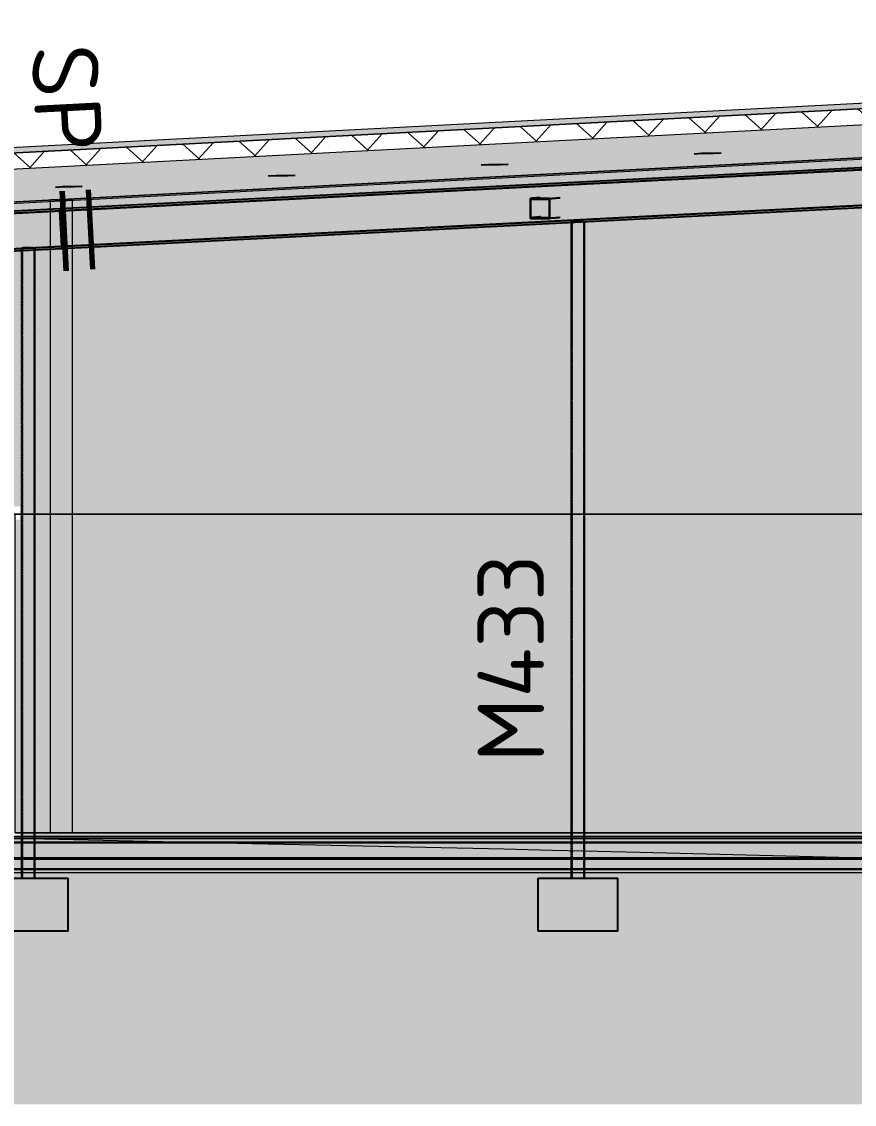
# Model space of a CAD drawing. Header units: millimetres. Extents: x 632 to 645312, y -3890 to 22200.
# Drawn here: x 515248 to 521520, y 3197 to 11349 of the extents above; entities that cross this region are included whole.
import ezdxf

# ---------------------------------------------------------------- set-up
doc = ezdxf.new("R2010")
doc.units = ezdxf.units.MM
for name, pattern in [('Dash', [7, 5, -2]), ('Hidden Double', [7, 5, -2]), ('Hidden Half', [3, 2, -1])]:
    doc.linetypes.add(name, pattern=pattern)
for name, color, linetype, lineweight in [('A-200-M_WALL_EXT', 113, 'Continuous', 13), ('A-214-M_CURT_WALL', 52, 'Continuous', 13), ('A-230-H-FLOOR', 190, 'Continuous', 13), ('A-230-M_FLOOR', 192, 'Continuous', 13), ('A-230-MH_FLOOR', 190, 'Hidden Double', 13), ('A-270-M_ROOF', 132, 'Continuous', 13), ('A-350-H_CEILING', 13, 'Continuous', 13), ('A-350-M_CEILING', 13, 'Continuous', 13), ('C-920-M_TOPO', 7, 'Continuous', 13), ('S-160-M_FOUND', 171, 'Continuous', 13), ('S-280-A_COLUMN', 171, 'Continuous', 18), ('S-280-M_COLUMN', 52, 'Continuous', 13), ('S-280-M_STRUCT_FRAME', 12, 'Continuous', 13), ('S-280-MH_COLUMN', 52, 'Hidden Half', 13), ('Z-000-T_TEXT', 131, 'Continuous', 25), ('Z-230-A_LEVEL', 51, 'Continuous', 13)]:
    doc.layers.add(name, color=color, linetype=linetype, lineweight=lineweight)
doc.styles.add('ISOCPEUR_2', font='isocpeur.ttf', dxfattribs={"height": 500})

# ---------------------------------------------------------------- blocks, each defined once
blk = doc.blocks.new('Rectangular Mullion - 50x100mm-1425435-S6_501-SECTION B3')
at = {"layer": 'A-214-M_CURT_WALL', "lineweight": 5, "transparency": 33554432}
blk.add_hatch(color=27, dxfattribs=at).paths.add_polyline_path([(4422092.6, 5240), (4422092.6, 7640), (4422079.5, 7640), (4422079.5, 7600), (4422042.6, 7600), (4422042.6, 5240)])
at = {"layer": 'A-214-M_CURT_WALL', "color": 53, "lineweight": 5}
for p, q in [((4422092.6, 7640), (4422042.6, 7640)), ((4422042.6, 7640), (4422042.6, 7640)), ((4422042.6, 7640), (4422092.6, 7640)), ((4422042.6, 5240), (4422042.6, 7640)), ((4422042.6, 5240), (4422042.6, 7640)), ((4422092.6, 7640), (4422092.6, 7640)), ((4422092.6, 7640), (4422092.6, 5240)), ((4422092.6, 5240), (4422092.6, 7640)), ((4422092.6, 5240), (4422042.6, 5240)), ((4422042.6, 5240), (4422042.6, 5240)), ((4422042.6, 5240), (4422092.6, 5240)), ((4422092.6, 5240), (4422092.6, 5240))]:
    blk.add_line(p, q, dxfattribs=at)
blk = doc.blocks.new('Area 51 Ceiling - External FC - Area 51 Ceiling - External FC-2924300-S6_501-SECTION B3')
at = {"layer": 'A-350-H_CEILING', "lineweight": 5}
h = blk.add_hatch(dxfattribs=at)
h.set_pattern_fill('FP_39', color=53, style=0, pattern_type=2)
h.set_pattern_definition([(0, (4419721.13, 0), (812.8, 203.2), [67.056, -542.544, 67.056, -542.544, -3251.2]), (0, (4419721.13, 0), (812.8, 203.2), [-1219.2, 67.056, -1152.144, 67.056, -542.544, -1422.4]), (0, (4419721.13, 0), (812.8, 203.2), [-3048, 67.056, -339.344, 67.056, -948.944]), (120, (4420025.93, 101.6), (-582.3764, 602.3054), [67.056, -542.544, 67.056, -3793.744]), (120, (4420025.93, 101.6), (-582.3764, 602.3054), [-676.656, -542.544, 67.056, -1152.144, -2032]), (120, (4420025.93, 101.6), (-582.3764, 602.3054), [-2438.4, 67.056, -542.544, 67.056, -1355.344]), (120, (4420025.93, 101.6), (-582.3764, 602.3054), [-3115.056, -339.344, 67.056, -948.944]), (240, (4420127.53, 508), (-230.4236, -805.5054), [67.056, -542.544, 67.056, -3793.744]), (240, (4420127.53, 508), (-230.4236, -805.5054), [-676.656, -542.544, 67.056, -1152.144, -2032]), (240, (4420127.53, 508), (-230.4236, -805.5054), [-2438.4, 67.056, -542.544, 67.056, -1355.344]), (240, (4420127.53, 508), (-230.4236, -805.5054), [-3115.056, -339.344, 67.056, -948.944])])
h.paths.add_polyline_path([(4405984.8, 9141.9), (4405994.5, 9142.4), (4405994.5, 9152.4), (4405984.3, 9151.9)])
h.paths.add_polyline_path([(4409801.4, 9341.1), (4430385.6, 10415.8), (4430385.1, 10425.7), (4409800.9, 9351.1)])
h.paths.add_polyline_path([(4440078.4, 10921.8), (4440101.3, 10923), (4440101.3, 10933), (4440077.9, 10931.8)])
at = {"layer": 'A-350-M_CEILING', "color": 53, "lineweight": 5}
for p, q in [((4405984.8, 9141.9), (4440262.9, 10931.4)), ((4440262.4, 10941.4), (4406057.2, 9155.7)), ((4408307.8, 9265.1), (4431652.8, 10483.8)), ((4431652.2, 10493.8), (4413807, 9562.2))]:
    blk.add_line(p, q, dxfattribs=at)
blk = doc.blocks.new('25021-APA-ZZ-ZZ-M3-AR-000001_V3_rvt-7-S6_501-SECTION B3')
at = {"layer": 'A-200-M_WALL_EXT', "lineweight": 5, "transparency": 33554432}
h = blk.add_hatch(color=9, dxfattribs=at)
h.paths.add_polyline_path([(4422079.5, 7640), (4422092.6, 7640), (4422092.6, 9625.7), (4418484.7, 9439.8), (4418572.2, 9439.8), (4418572.2, 7640), (4418585.5, 7640), (4418585.5, 7700), (4422079.5, 7700), (4422079.5, 7800.5)])
h.paths.add_polyline_path([(4431609.3, 7640), (4431660, 7640), (4431660, 10132), (4431634.8, 10131.7), (4431634.8, 10115.6), (4431521.8, 10109.2), (4431609.3, 10109.2), (4431609.3, 7800.5)])
h.paths.add_polyline_path([(4431509.3, 7640), (4431509.3, 10109.2), (4426332.4, 9843.4), (4426332.4, 7640), (4431226, 7640)])
h.paths.add_polyline_path([(4422192.6, 7640), (4426232.4, 7640), (4426232.4, 9838.2), (4422395.8, 9641.3), (4422381.2, 9940.9), (4430388.9, 10353), (4430385, 10427.6), (4409800.8, 9353), (4409803.8, 9295.1), (4422379.9, 9940.8), (4422394.4, 9641.2), (4422192.6, 9630.8), (4422192.6, 7800.5)])
h.paths.add_polyline_path([(4412622.2, 7640), (4412622.2, 9139.4), (4408434.6, 8924.4), (4408436.2, 7700), (4412609.4, 7700), (4412609.4, 7640)])
h.paths.add_polyline_path([(4418472.2, 7640), (4418472.2, 9439.8), (4412634.7, 9139.4), (4412722.2, 9139.4), (4412722.2, 7640), (4412735.3, 7640), (4412735.3, 7725), (4418459.3, 7725), (4418459.3, 7640)])
h.paths.add_polyline_path([(4431633.8, 10150.5), (4431660, 10152.1), (4431660, 10415.9), (4431620.2, 10415.2), (4431633.3, 10160.6)])
h = blk.add_hatch(color=9, dxfattribs=at)
h.paths.add_polyline_path([(4422192.6, 5240), (4426232.4, 5240), (4426232.4, 7640), (4422192.6, 7640), (4422192.6, 5498.6)])
h.paths.add_polyline_path([(4426332.4, 5240), (4431509.3, 5240), (4431509.3, 7640), (4426332.4, 7640), (4426332.4, 5498.6)])
h.paths.add_polyline_path([(4431609.3, 5240), (4431664.9, 5240), (4431664.9, 7640), (4431609.3, 7640), (4431609.3, 5498.6)])
at = {"layer": 'A-230-M_FLOOR', "lineweight": 5, "transparency": 33554432}
h = blk.add_hatch(color=254, dxfattribs=at)
h.paths.add_polyline_path([(4431082.8, 4940), (4431509.3, 4940), (4431509.3, 5047.1), (4431082.8, 5045.4), (4426332.4, 5045.4), (4426332.4, 4940), (4430064.7, 4940)])
h.paths.add_polyline_path([(4422192.6, 4940), (4426232.4, 4940), (4426232.4, 5045.4), (4422192.6, 5045.4)])
h.paths.add_polyline_path([(4431664.9, 4940), (4431669.2, 4940), (4431669.2, 5047.7), (4431609.3, 5045.4), (4431609.3, 4940), (4431661.5, 4940)])
h.paths.add_polyline_path([(4431664.9, 5170), (4431664.9, 5170), (4431664.9, 5200), (4431669.2, 5200), (4431669.2, 5240), (4431609.3, 5240), (4431609.3, 5200), (4431664.9, 5200), (4431664.9, 5173.1)])
h.paths.add_polyline_path([(4430064.7, 5200), (4431509.3, 5200), (4431509.3, 5240), (4426332.4, 5240), (4426332.4, 5200), (4427742.2, 5200)])
h.paths.add_polyline_path([(4422192.6, 5200), (4426232.4, 5200), (4426232.4, 5240), (4422192.6, 5240), (4422192.6, 5210.9)])
at = {"layer": 'A-230-M_FLOOR', "transparency": 33554432}
h = blk.add_hatch(color=254, dxfattribs=at)
h.paths.add_polyline_path([(4409510.5, 4964.5), (4412622.2, 4964.6), (4412622.2, 5045.5), (4409162, 5046.1), (4408427.4, 5049.4), (4408427.4, 4971.2), (4409299.1, 4965.8)])
h.paths.add_polyline_path([(4412722.2, 4964.6), (4418472.2, 4964.9), (4418472.2, 5045.4), (4412722.2, 5045.4)])
h.paths.add_polyline_path([(4418572.2, 4964.9), (4422092.6, 4965), (4422092.6, 5045.4), (4418572.2, 5045.4)])
h.paths.add_polyline_path([(4422192.6, 4965.1), (4426232.4, 4965.2), (4426232.4, 5045.4), (4422192.6, 5045.4)])
h.paths.add_polyline_path([(4426332.4, 4965.2), (4431509.3, 4967.1), (4431509.3, 5047.1), (4431082.8, 5045.4), (4426332.4, 5045.4), (4426332.4, 5009.3)])
h.paths.add_polyline_path([(4431609.3, 4967.4), (4431806.6, 4969.7), (4432030.5, 4973.1), (4432122.4, 4970), (4440111.9, 4970), (4440111.8, 5088.2), (4437355, 5092.4), (4431609.3, 5045.4), (4431609.3, 4989.9)])
h.paths.add_polyline_path([(4408323.9, 4971.9), (4408323.9, 5050), (4406163.9, 5052.2), (4404516.9, 5061.7), (4404516.9, 4999.6), (4407146.2, 4984.5), (4408000.7, 4973.9), (4408291, 4972.1)])
h.paths.add_polyline_path([(4408257.8, 5171.9), (4408257.7, 5172.3), (4408257.7, 5171.9)])
h.paths.add_polyline_path([(4407204.2, 5183.7), (4406839.4, 5187.2), (4407146.2, 5183.7)])
h.paths.add_polyline_path([(4407734.6, 5176.5), (4407643.5, 5177.8), (4407678.8, 5177.2)])
at = {"layer": 'A-230-M_FLOOR', "lineweight": 5, "transparency": 33554432}
h = blk.add_hatch(color=254, dxfattribs=at)
h.paths.add_polyline_path([(4422092.6, 4940), (4422092.6, 5045.4), (4418572.2, 5045.4), (4418572.2, 4940), (4422081, 4940)])
h.paths.add_polyline_path([(4408427.4, 4940), (4412622.2, 4940), (4412622.2, 5045.5), (4409162, 5046.1), (4408427.4, 5049.4), (4408427.4, 5045.5)])
h.paths.add_polyline_path([(4431664.9, 4940), (4431667.3, 4940), (4431667.3, 5047.7), (4431609.3, 5045.4), (4431609.3, 4940), (4431661.5, 4940)])
h.paths.add_polyline_path([(4418472.2, 4940), (4418472.2, 5045.4), (4412722.2, 5045.4), (4412722.2, 4940), (4418452.1, 4940)])
h.paths.add_polyline_path([(4422192.6, 4940), (4426232.4, 4940), (4426232.4, 5045.4), (4422192.6, 5045.4)])
h.paths.add_polyline_path([(4426332.4, 4940), (4431509.3, 4940), (4431509.3, 5047.1), (4431082.8, 5045.4), (4426332.4, 5045.4)])
h.paths.add_polyline_path([(4431664.9, 5170), (4431664.9, 5170), (4431664.9, 5200), (4431667.3, 5200), (4431667.3, 5215), (4431609.3, 5215), (4431609.3, 5200), (4431664.9, 5200), (4431664.9, 5173.1)])
h.paths.add_polyline_path([(4422081, 5200), (4422092.6, 5200), (4422092.6, 5215), (4418572.2, 5215), (4418572.2, 5200), (4421935.9, 5200)])
h.paths.add_polyline_path([(4422192.6, 5200), (4426232.4, 5200), (4426232.4, 5215), (4422192.6, 5215), (4422192.6, 5210.9)])
h.paths.add_polyline_path([(4431082.8, 5200), (4431509.3, 5200), (4431509.3, 5215), (4426332.4, 5215), (4426332.4, 5200), (4430064.7, 5200)])
h.paths.add_polyline_path([(4408581.3, 5200), (4412622.2, 5200), (4412622.2, 5215), (4408427.4, 5215), (4408427.4, 5200), (4408436.2, 5200)])
h.paths.add_polyline_path([(4413807, 5200), (4418472.2, 5200), (4418472.2, 5215), (4412722.2, 5215), (4412722.2, 5200)])
at = {"layer": 'A-270-M_ROOF', "transparency": 33554432}
blk.add_hatch(color=9, dxfattribs=at).paths.add_polyline_path([(4406004.7, 9523.4), (4440111.9, 11304.1), (4440111.9, 11344.1), (4406004.7, 9563.5), (4406004.7, 9526.9)])
at = {"layer": 'A-270-M_ROOF', "lineweight": 5, "transparency": 33554432}
for color, points in [(9, [(4406004.8, 9563.5), (4440111.9, 11344.4), (4440111.9, 11348.7), (4406253.7, 9581.1)]), (10, [(4406004.8, 9523.4), (4440111.9, 11304.3), (4440111.9, 11308.6), (4406253.7, 9541), (4406054, 9526.9)])]:
    blk.add_hatch(color=color, dxfattribs=at).paths.add_polyline_path(points)
at = {"layer": 'A-270-M_ROOF', "lineweight": 5}
h = blk.add_hatch(dxfattribs=at)
h.set_pattern_fill('FP_38', angle=225, style=0, pattern_type=2)
h.set_pattern_definition([(47.989, (4419721.13, 1e-05), (-222.905, 200.782), []), (137.989, (4419721.13, 1e-05), (-200.782, -222.905), [])])
h.paths.add_polyline_path([(4406004.7, 9403.3), (4440111.9, 11183.9), (4440111.9, 11304.1), (4406004.7, 9523.4)])
at = {"layer": 'A-270-M_ROOF', "lineweight": 5, "transparency": 33554432}
h = blk.add_hatch(color=254, dxfattribs=at)
h.paths.add_polyline_path([(4409800.9, 9351.1), (4430385.1, 10425.7), (4430376.8, 10602.1), (4440069.3, 11099.8), (4440070.1, 11095.1), (4440111.9, 11095.1), (4440111.9, 11183.9), (4406004.7, 9403.3), (4406004.7, 9358.9), (4406258.8, 9376), (4406336.3, 9376.3), (4406336.3, 9367.7), (4409791, 9545.1), (4409791.8, 9529.2)])
h.paths.add_polyline_path([(4440077.9, 10931.8), (4440101.3, 10933), (4440101.3, 11071.7), (4440070.5, 11076.8), (4440070.9, 11068.7)])
at = {"layer": 'C-920-M_TOPO', "transparency": 33554432}
h = blk.add_hatch(color=8, dxfattribs=at)
h.paths.add_polyline_path([(4404516.9, 3196.8), (4441677.4, 3196.8), (4441677.4, 4300), (4439348.1, 4300), (4439348.1, 4805.7), (4434427.5, 4902.5), (4431609.3, 4972.1), (4431609.3, 4900), (4432259.3, 4900), (4432259.3, 4500), (4430859.3, 4500), (4430859.3, 4900), (4431509.3, 4900), (4431509.3, 4974.6), (4428644.3, 5045.4), (4426332.4, 5045.4), (4426332.4, 4900), (4426582.4, 4900), (4426580.9, 4500), (4425982.4, 4500), (4425982.4, 4900), (4426232.4, 4900), (4426232.4, 5045.4), (4422192.6, 5045.4), (4422192.6, 4900), (4422442.7, 4900), (4422442.7, 4500), (4421842.6, 4500), (4421842.7, 4900), (4422092.6, 4900), (4422092.6, 5045.4), (4418572.2, 5045.4), (4418572.2, 4900), (4419222.2, 4900), (4419222.2, 4500), (4417822.2, 4500), (4417822.2, 4900), (4418472.2, 4900), (4418472.2, 5045.4), (4412722.2, 5045.4), (4412722.2, 4900), (4412972.2, 4900), (4412972.2, 4500), (4412372.2, 4500), (4412372.2, 4900), (4412622.2, 4900), (4412622.2, 5045.5), (4409052.2, 5046.7), (4408427.4, 5049.4), (4408427.4, 4900), (4409100.8, 4900), (4409100.8, 4500), (4407650.6, 4500), (4407650.6, 4900), (4408323.9, 4900), (4408323.9, 5050), (4406163.9, 5052.2), (4404516.9, 5061.7), (4404516.9, 3258.3)])
h.paths.add_polyline_path([(4408257.8, 5171.9), (4408257.8, 5200), (4408323.9, 5200), (4408323.9, 5300), (4404516.9, 5298.4), (4404516.9, 5199), (4407146.2, 5183.7), (4407146.2, 5183.7), (4408257.7, 5171.9)])
h.paths.add_polyline_path([(4421964.9, 5200), (4418572.2, 5275), (4418572.2, 5200), (4421939.1, 5200)])
h.paths.add_polyline_path([(4408581.3, 5200), (4412622.2, 5200), (4412622.2, 5300), (4408427.4, 5300), (4408427.4, 5200), (4408436.2, 5200)])
h.paths.add_polyline_path([(4416123.5, 5200), (4418472.2, 5200), (4418472.2, 5277.2), (4417440.8, 5300), (4412722.2, 5300), (4412722.2, 5200), (4413807, 5200)])
at = {"layer": 'C-920-M_TOPO', "lineweight": 5, "transparency": 33554432}
blk.add_hatch(color=8, dxfattribs=at).paths.add_polyline_path([(4422092.6, 5200), (4422092.6, 5203.3), (4420786.9, 5232.6), (4422081, 5200)])
at = {"layer": 'S-280-M_COLUMN', "lineweight": 5, "transparency": 33554432}
h = blk.add_hatch(color=10, dxfattribs=at)
h.paths.add_polyline_path([(4422312.5, 5240), (4422317.3, 5240), (4422317.3, 9637.2), (4422308.8, 9636.8), (4422309.4, 5240)])
h.paths.add_polyline_path([(4422308.8, 9937.2), (4422317.3, 9937.6), (4422317.3, 10006.3), (4422308.8, 10006.3), (4422308.8, 9940.8)])
h = blk.add_hatch(color=10, dxfattribs=at)
h.paths.add_polyline_path([(4422331.8, 5240), (4422331.8, 9638), (4422313.7, 9637), (4422313.7, 5240)])
h.paths.add_polyline_path([(4422313.7, 9937.4), (4422331.8, 9938.4), (4422331.8, 10006.3), (4422313.7, 10006.3), (4422313.7, 9940.8)])
for points in [[(4422446, 5240), (4422446, 9643.8), (4422395.8, 9641.3), (4422381.2, 9940.9), (4422446, 9944.2), (4422446, 10006.3), (4422317.3, 10006.3), (4422317.3, 9937.6), (4422379.9, 9940.8), (4422394.4, 9641.2), (4422317.3, 9637.2), (4422317.3, 5240)], [(4422466.1, 5240), (4422466.1, 9644.9), (4422395.8, 9641.3), (4422381.2, 9940.9), (4422466.1, 9945.3), (4422466.1, 10006.3), (4422337.4, 10006.3), (4422337.4, 9938.7), (4422379.9, 9940.8), (4422394.4, 9641.2), (4422337.4, 9638.3), (4422337.4, 5240)]]:
    blk.add_hatch(color=10, dxfattribs=at).paths.add_polyline_path(points)
h = blk.add_hatch(color=10, dxfattribs=at)
h.paths.add_polyline_path([(4422334.8, 5240), (4422337.4, 5240), (4422337.4, 9638.3), (4422331.8, 9638), (4422332.8, 5240)])
h.paths.add_polyline_path([(4422331.8, 9938.4), (4422337.4, 9940.8), (4422337.4, 10006.3), (4422331.8, 10006.3), (4422331.8, 9940.8)])
h = blk.add_hatch(color=10, dxfattribs=at)
h.paths.add_polyline_path([(4422457.3, 5240), (4422455.3, 9644.3), (4422446, 9643.8), (4422446, 5240), (4422455.3, 5240)])
h.paths.add_polyline_path([(4422446, 9944.2), (4422457.3, 9944.8), (4422455.3, 10006.3), (4422446, 10006.3)])
h = blk.add_hatch(color=10, dxfattribs=at)
h.paths.add_polyline_path([(4422475.4, 5240), (4422475.4, 9645.3), (4422457.3, 9644.4), (4422457.3, 5240)])
h.paths.add_polyline_path([(4422457.3, 9944.8), (4422475.4, 9945.7), (4422475.4, 10006.3), (4422457.3, 10006.3)])
h = blk.add_hatch(color=10, dxfattribs=at)
h.paths.add_polyline_path([(4422470.4, 5240), (4422468.5, 9645), (4422466.1, 9644.9), (4422466.1, 5240), (4422470.1, 5240)])
h.paths.add_polyline_path([(4422466.1, 9945.3), (4422470.4, 9945.5), (4422468.5, 10006.3), (4422466.1, 10006.3)])
at = {"layer": 'A-200-M_WALL_EXT', "color": 53, "lineweight": 5}
for p, q in [((4408476.4, 9284.6), (4431555, 10489.5)), ((4431660, 10494.2), (4413807, 9562.2)), ((4408434.6, 7640), (4431660, 7640)), ((4422092.6, 7640), (4408476.4, 7640)), ((4422092.6, 5240), (4422092.6, 7640)), ((4422092.6, 7640), (4422309.4, 7640)), ((4431664.9, 7640), (4422092.6, 7640)), ((4422092.6, 7640), (4422092.6, 5240)), ((4422092.6, 7640), (4422092.6, 7640)), ((4422309.4, 7640), (4422092.6, 7640)), ((4422314.9, 7640), (4422324.2, 7640)), ((4422325.6, 7640), (4422314.9, 7640)), ((4422324.2, 7640), (4422451.2, 7640)), ((4422451.2, 7640), (4422325.6, 7640)), ((4422457.3, 7640), (4422470.7, 7640)), ((4422472.1, 7640), (4422457.3, 7640)), ((4422470.7, 7640), (4431497.3, 7640)), ((4431497.3, 7640), (4422472.1, 7640)), ((4422308.8, 5240), (4422092.6, 5240)), ((4422092.6, 5240), (4431664.9, 5240)), ((4422092.6, 5240), (4422092.6, 5240)), ((4422312.5, 5240), (4422309.4, 5240)), ((4422324.2, 5240), (4422313.7, 5240)), ((4422455.3, 5240), (4422324.2, 5240)), ((4422470.7, 5240), (4422457.3, 5240)), ((4431497.3, 5240), (4422470.7, 5240))]:
    blk.add_line(p, q, dxfattribs=at)
at = {"layer": 'A-230-M_FLOOR', "color": 53, "lineweight": 5}
for p, q in [((4422092.6, 5240), (4422092.6, 5240)), ((4422092.6, 5240), (4431669.2, 5240)), ((4422092.6, 5199.8), (4422092.6, 5240)), ((4408625.6, 5170), (4422092.6, 5170)), ((4408625.6, 5170), (4422092.6, 5170)), ((4431086.8, 5165.4), (4409510.5, 5164.5)), ((4421422.9, 5215), (4422092.6, 5215)), ((4422092.6, 5215), (4431667.3, 5215)), ((4422092.6, 5169.6), (4422092.6, 5196.3)), ((4422092.6, 5170), (4423356.6, 5170)), ((4422092.6, 5170), (4423356.6, 5170)), ((4422092.6, 4965), (4422092.6, 5169.6)), ((4423356.6, 5170), (4423461.5, 5170)), ((4423356.6, 5170), (4423461.9, 5170)), ((4423461.5, 5170), (4431661.5, 5170)), ((4423461.9, 5170), (4431516.3, 5170)), ((4422092.6, 4940), (4408354.8, 4940)), ((4422092.6, 4970), (4408364.9, 4970)), ((4422092.6, 4970), (4408384.5, 4970)), ((4409510.5, 4964.5), (4431086.8, 4965.4)), ((4431661.5, 4970), (4422092.6, 4970)), ((4431661.5, 4970), (4422092.6, 4970)), ((4422092.6, 4940), (4422092.6, 4965)), ((4431661.5, 4940), (4422092.6, 4940)), ((4431667.4, 4940), (4422092.6, 4940)), ((4422092.6, 4940), (4422092.6, 4940))]:
    blk.add_line(p, q, dxfattribs=at)
at = {"layer": 'A-270-M_ROOF', "color": 53, "lineweight": 5}
for p, q in [((4406057.2, 9406), (4440136.9, 11185.2)), ((4432387.3, 10940.8), (4406004.7, 9563.5)), ((4406057.2, 9155.7), (4440137, 10934.9)), ((4432387.3, 10900.8), (4406004.7, 9523.4)), ((4406004.7, 9523.4), (4432387.3, 10900.8))]:
    blk.add_line(p, q, dxfattribs=at)
at = {"layer": 'C-920-M_TOPO', "color": 53, "lineweight": 5}
for p, q in [((4422129.2, 5195.4), (4421964.9, 5200)), ((4422259.4, 5193.6), (4422129.2, 5195.4)), ((4423713.7, 5161.7), (4422259.4, 5193.6)), ((4425726.8, 5117.6), (4423713.7, 5161.7)), ((4426091.4, 5108.5), (4425726.9, 5117.6)), ((4426435.9, 5100), (4426091.4, 5108.5)), ((4426534.1, 5097.6), (4426436, 5100)), ((4426749.3, 5092.3), (4426534.1, 5097.6)), ((4433347.2, 4929.2), (4426749.3, 5092.3))]:
    blk.add_line(p, q, dxfattribs=at)
at = {"layer": 'S-280-M_COLUMN', "color": 53, "lineweight": 5}
for p, q in [((4422308.7, 10006.3), (4422312.5, 10006.3)), ((4422308.7, 10004.1), (4422308.7, 9994.1)), ((4422308.7, 9994.1), (4422308.7, 5240)), ((4422309.4, 10006.3), (4422312.5, 10006.3)), ((4422313.7, 10006.3), (4422317.3, 10006.3)), ((4422313.7, 10006.3), (4422313.7, 10006.3)), ((4422315.6, 10006.3), (4422313.7, 10006.3)), ((4422313.8, 10006.3), (4422326.8, 10006.3)), ((4422331.8, 10006.3), (4422313.8, 10006.3)), ((4422350.3, 10006.3), (4422317.3, 10006.3)), ((4422318, 10006.3), (4422350.3, 10006.3)), ((4422326.8, 10006.3), (4422328.8, 10006.3)), ((4422328.8, 10006.3), (4422331.6, 10006.3)), ((4422334.8, 10006.3), (4422331.8, 10006.3)), ((4422334.8, 10006.3), (4422337.4, 10006.3)), ((4422337.4, 10006.3), (4422334.8, 10006.3)), ((4422350.3, 10006.3), (4422337.4, 10006.3)), ((4422338.1, 10006.3), (4422350.3, 10006.3)), ((4422350.3, 10006.3), (4422455.3, 10006.3)), ((4422446, 10006.3), (4422350.3, 10006.3)), ((4422350.3, 10006.3), (4422446, 10006.3)), ((4422455.3, 10006.3), (4422350.3, 10006.3)), ((4422446, 10006.3), (4422457.3, 10006.3)), ((4422449.3, 10006.3), (4422446.7, 10006.3)), ((4422452.4, 10006.3), (4422449.3, 10006.3)), ((4422452.4, 10006.3), (4422455.3, 10006.3)), ((4422475.4, 10006.3), (4422457.3, 10006.3)), ((4422457.3, 10006.3), (4422466.1, 10006.3)), ((4422466.1, 10006.3), (4422457.3, 10006.3)), ((4422457.3, 10006.3), (4422470.4, 10006.3)), ((4422470.1, 10006.3), (4422466.1, 10006.3)), ((4422470.5, 10006.3), (4422470.1, 10006.3)), ((4422470.5, 10006.3), (4422470.4, 10006.3)), ((4422471.6, 10006.3), (4422474.7, 10006.3)), ((4422474.7, 10006.3), (4422475.5, 10006.3)), ((4422475.4, 10006.3), (4422475.5, 10006.3)), ((4422475.5, 10002.8), (4422475.5, 10006.3)), ((4422475.5, 5240), (4422475.5, 10002.8)), ((4422308.7, 5240), (4422317.3, 5240)), ((4422309.4, 5240), (4422312.5, 5240)), ((4422313.7, 5240), (4422326.8, 5240)), ((4422331.8, 5240), (4422313.7, 5240)), ((4422313.7, 5240), (4422313.7, 5240)), ((4422314, 5240), (4422313.7, 5240)), ((4422315.6, 5240), (4422314, 5240)), ((4422446, 5240), (4422317.3, 5240)), ((4422318, 5240), (4422446, 5240)), ((4422326.8, 5240), (4422328.8, 5240)), ((4422328.8, 5240), (4422331.6, 5240)), ((4422332.8, 5240), (4422331.8, 5240)), ((4422334.8, 5240), (4422332.8, 5240)), ((4422334.8, 5240), (4422337.4, 5240)), ((4422337.4, 5240), (4422334.8, 5240)), ((4422455.3, 5240), (4422337.4, 5240)), ((4422338.1, 5240), (4422455.3, 5240)), ((4422446, 5240), (4422457.3, 5240)), ((4422449.3, 5240), (4422446.7, 5240)), ((4422451.3, 5240), (4422449.3, 5240)), ((4422452.4, 5240), (4422451.3, 5240)), ((4422452.4, 5240), (4422455.3, 5240)), ((4422457.3, 5240), (4422466.1, 5240)), ((4422475.4, 5240), (4422457.3, 5240)), ((4422457.3, 5240), (4422470.4, 5240)), ((4422466.1, 5240), (4422457.3, 5240)), ((4422468.5, 5240), (4422466.1, 5240)), ((4422470.1, 5240), (4422468.5, 5240)), ((4422470.5, 5240), (4422470.1, 5240)), ((4422470.5, 5240), (4422470.4, 5240)), ((4422471.6, 5240), (4422475.5, 5240)), ((4422475.4, 5240), (4422475.5, 5240))]:
    blk.add_line(p, q, dxfattribs=at)
at = {"layer": 'A-214-M_CURT_WALL', "color": 53, "lineweight": 5}
blk.add_blockref('Rectangular Mullion - 50x100mm-1425435-S6_501-SECTION B3', (0, 0), dxfattribs=at)
at = {"layer": 'A-350-M_CEILING', "color": 53, "lineweight": 5}
blk.add_blockref('Area 51 Ceiling - External FC - Area 51 Ceiling - External FC-2924300-S6_501-SECTION B3', (0, 0), dxfattribs=at)
blk = doc.blocks.new('NRP_Framing-Steel-PFC - R309 - 300PFC-4146191-S6_501-SECTION B3')
at = {"layer": 'S-280-M_STRUCT_FRAME', "linetype": 'Dash', "lineweight": 25}
for p, q in [((4408319.3, 9202.9), (4422380.7, 9924.9)), ((4408333, 8935.2), (4422394.5, 9657.2))]:
    blk.add_line(p, q, dxfattribs=at)
blk = doc.blocks.new('NRP_Foundation-Pad Footing Fibre _v2_ - PF6 -600 x 600 x 400d-V65-S6_501-SECTION B3')
at = {"layer": 'S-160-M_FOUND', "linetype": 'Hidden Half', "lineweight": 25}
for points in [[(4421842.6, 4900), (4421842.6, 4500), (4421842.7, 4500), (4421842.7, 4900)], [(4422442.7, 4500), (4422442.7, 4900), (4421842.7, 4900), (4421842.7, 4500), (4421935.9, 4500)]]:
    blk.add_hatch(color=256, dxfattribs=at).paths.add_polyline_path(points)
at = {"layer": 'S-160-M_FOUND', "lineweight": 25}
for p, q in [((4421842.6, 4900), (4421842.7, 4900)), ((4421842.6, 4500), (4421842.6, 4900)), ((4421842.7, 4900), (4422442.7, 4900)), ((4421842.7, 4500), (4421842.7, 4900)), ((4422442.7, 4500), (4422442.7, 4900)), ((4421842.7, 4500), (4421842.6, 4500)), ((4422442.7, 4500), (4421842.7, 4500))]:
    blk.add_line(p, q, dxfattribs=at)
blk = doc.blocks.new('NRP_Foundation-Pad Footing Fibre _v2_ - PF6 -600 x 600 x 400d-3914141-S6_501-SECTION B3')
at = {"layer": 'S-160-M_FOUND', "linetype": 'Hidden Half', "lineweight": 25}
blk.add_hatch(color=256, dxfattribs=at).paths.add_polyline_path([(4412972.2, 4500), (4412972.2, 4900), (4412372.2, 4900), (4412372.2, 4500), (4412645.8, 4500)])
at = {"layer": 'S-160-M_FOUND', "lineweight": 25}
for p, q in [((4412372.2, 4900), (4412972.2, 4900)), ((4412372.2, 4500), (4412372.2, 4900)), ((4412972.2, 4500), (4412972.2, 4900)), ((4412972.2, 4500), (4412372.2, 4500))]:
    blk.add_line(p, q, dxfattribs=at)
blk = doc.blocks.new('NRP_Framing-Steel-Purlin Z - P916 - EZ250-24-4147147-S6_501-SECTION B3')
at = {"layer": 'S-280-M_STRUCT_FRAME', "color": 1, "lineweight": 25}
for p, q in [((4427220.4, 10355), (4427215.8, 10355)), ((4427360.9, 10358), (4427299.1, 10355))]:
    blk.add_line(p, q, dxfattribs=at)
blk = doc.blocks.new('NRP_Framing-Steel-Purlin Z - P916 - EZ250-24-4147368-S6_501-SECTION B3')
at = {"layer": 'S-280-M_STRUCT_FRAME', "color": 1, "lineweight": 25}
for p, q in [((4425757.2, 10274.3), (4425695.1, 10271.3)), ((4425616.4, 10271.3), (4425611.9, 10271.3))]:
    blk.add_line(p, q, dxfattribs=at)
blk = doc.blocks.new('NRP_Framing-Steel-Purlin Z - P916 - EZ250-24-4147369-S6_501-SECTION B3')
at = {"layer": 'S-280-M_STRUCT_FRAME', "color": 1, "lineweight": 25}
for p, q in [((4424152.9, 10190.5), (4424091.2, 10187.5)), ((4424012.5, 10187.5), (4424007.9, 10187.5))]:
    blk.add_line(p, q, dxfattribs=at)
blk = doc.blocks.new('NRP_Framing-Steel-Purlin Z - P916 - EZ250-24-4147370-S6_501-SECTION B3')
at = {"layer": 'S-280-M_STRUCT_FRAME', "color": 1, "lineweight": 25}
for p, q in [((4422408.5, 10103.8), (4422404, 10103.8)), ((4422549.1, 10106.8), (4422487.2, 10103.8))]:
    blk.add_line(p, q, dxfattribs=at)
blk = doc.blocks.new('NRP_Framing-Steel-PFC - R309 - 300PFC-4142879-S6_501-SECTION B3')
at = {"layer": 'S-280-M_STRUCT_FRAME', "linetype": 'Dash', "lineweight": 25}
for p, q in [((4422381.2, 9924.9), (4431621.1, 10399.3)), ((4422395, 9657.2), (4431634.8, 10131.7))]:
    blk.add_line(p, q, dxfattribs=at)
blk = doc.blocks.new('NRP_Framing-Steel-Purlin Z - P916 - EZ250-24-4147349-S6_501-SECTION B3')
at = {"layer": 'S-280-M_STRUCT_FRAME', "color": 1, "lineweight": 25}
for p, q in [((4427220.4, 10355), (4427158.9, 10352)), ((4427303.7, 10355), (4427220.4, 10355))]:
    blk.add_line(p, q, dxfattribs=at)
blk = doc.blocks.new('NRP_Framing-Steel-Purlin Z - P916 - EZ250-24-4147347-S6_501-SECTION B3')
at = {"layer": 'S-280-M_STRUCT_FRAME', "color": 1, "lineweight": 25}
for p, q in [((4425616.4, 10271.3), (4425554.7, 10268.3)), ((4425699.7, 10271.3), (4425616.4, 10271.3))]:
    blk.add_line(p, q, dxfattribs=at)
blk = doc.blocks.new('NRP_Framing-Steel-Purlin Z - P916 - EZ250-24-4147345-S6_501-SECTION B3')
at = {"layer": 'S-280-M_STRUCT_FRAME', "color": 1, "lineweight": 25}
for p, q in [((4424012.5, 10187.5), (4423950.6, 10184.5)), ((4424095.8, 10187.5), (4424012.5, 10187.5))]:
    blk.add_line(p, q, dxfattribs=at)
blk = doc.blocks.new('NRP_Framing-Steel-Purlin Z - P916 - EZ250-24-4147343-S6_501-SECTION B3')
at = {"layer": 'S-280-M_STRUCT_FRAME', "color": 1, "lineweight": 25}
for p, q in [((4422408.5, 10103.8), (4422346.9, 10100.8)), ((4422491.8, 10103.8), (4422408.5, 10103.8))]:
    blk.add_line(p, q, dxfattribs=at)
blk = doc.blocks.new('NRP_Framing-Steel-SHS - S440 - 150x150x5_0SHS-4142724-S6_501-SECTION B3')
at = {"layer": 'S-280-M_STRUCT_FRAME', "linetype": 'Dash', "lineweight": 25}
h = blk.add_hatch(color=256, dxfattribs=at)
h.paths.add_polyline_path([(4425923.2, 9866.8), (4426071.7, 9866.8), (4426071.5, 10016.8), (4425922.9, 10016.8), (4425923.1, 9924.9)])
h.paths.add_polyline_path([(4426066.5, 9871.8), (4425928.1, 9871.8), (4425927.9, 10011.8), (4426066.5, 10011.8), (4426066.8, 9871.8)])
for points in [[(4425928.1, 9871.8), (4425937, 9872.6), (4425937, 10011.8), (4425927.9, 10011.8), (4425928.1, 9878.8)], [(4426071.7, 9866.8), (4426083.5, 9867.9), (4426083.5, 10017.9), (4426071.5, 10016.8)]]:
    blk.add_hatch(color=256, dxfattribs=at).paths.add_polyline_path(points)
at = {"layer": 'S-280-M_STRUCT_FRAME', "lineweight": 25}
for p, q in [((4426071.5, 10016.8), (4425922.9, 10016.8)), ((4425922.9, 10016.8), (4425923.2, 9866.8)), ((4425932, 10017.6), (4425923.5, 10016.8)), ((4425927.9, 10011.8), (4426066.5, 10011.8)), ((4425928.1, 9871.8), (4425927.9, 10011.8)), ((4426066.5, 10011.8), (4426066.8, 9871.8)), ((4426071.5, 10016.8), (4426083.5, 10017.9)), ((4426071.7, 9866.8), (4426071.5, 10016.8)), ((4425923.2, 9866.8), (4426071.7, 9866.8)), ((4426066.8, 9871.8), (4425928.1, 9871.8)), ((4425937, 9872.6), (4425928.7, 9871.8)), ((4426083.5, 9867.9), (4426071.7, 9866.8))]:
    blk.add_line(p, q, dxfattribs=at)
at = {"layer": 'S-280-M_STRUCT_FRAME', "linetype": 'Dash', "lineweight": 25}
for p, q in [((4425998, 10023.6), (4425932, 10017.6)), ((4426083.5, 10017.9), (4426149.4, 10023.9)), ((4426003, 9878.6), (4425937, 9872.6)), ((4426149.4, 9873.9), (4426083.5, 9867.9))]:
    blk.add_line(p, q, dxfattribs=at)
blk = doc.blocks.new('NRP_Column-Steel-SHS - SC433 - 100x100x5_0SHS-4142520-S6_501-SECTION B3')
at = {"layer": 'S-280-MH_COLUMN', "lineweight": 25}
for p, q in [((4422097.6, 9645.3), (4422097.6, 9642)), ((4422097.6, 9641.9), (4422097.6, 9626)), ((4422097.6, 9625.9), (4422097.6, 5200)), ((4422187.6, 9645.3), (4422187.6, 9630.6)), ((4422187.6, 9630.6), (4422187.6, 5200)), ((4422097.6, 5200), (4422097.6, 5045.5)), ((4422187.6, 5200), (4422187.6, 5045.5)), ((4422097.6, 5045.4), (4422097.6, 4900)), ((4422187.6, 5045.4), (4422187.6, 4900))]:
    blk.add_line(p, q, dxfattribs=at)
blk = doc.blocks.new('NRP_Column-Steel-SHS - M433 - 100x100x5_0SHS-3957470-S6_501-SECTION B3')
at = {"layer": 'S-280-MH_COLUMN', "lineweight": 25}
for p, q in [((4426237.4, 9847.6), (4426237.4, 9838.6)), ((4426237.4, 9838.5), (4426237.4, 5200)), ((4426327.4, 9847.6), (4426327.4, 9843.2)), ((4426327.4, 9843.1), (4426327.4, 5200)), ((4426237.4, 5200), (4426237.4, 5045.5)), ((4426327.4, 5200), (4426327.4, 5045.5)), ((4426237.4, 5045.4), (4426237.4, 4900)), ((4426327.4, 5045.4), (4426327.4, 4900))]:
    blk.add_line(p, q, dxfattribs=at)
blk = doc.blocks.new('NRP_Splice _v3_ - NRP_Splice-3927024-S6_501-SECTION B3')
at = {"layer": 'Z-000-T_TEXT', "lineweight": 70}
for p, q in [((4422428.7, 9473.6), (4422397.7, 10072.8)), ((4422397.7, 10072.8), (4422428.7, 9473.6)), ((4422628.4, 9483.9), (4422597.4, 10083.1)), ((4422628.4, 9483.9), (4422597.4, 10083.1))]:
    blk.add_line(p, q, dxfattribs=at)

msp = doc.modelspace()

# ---------------------------------------------------------------- hatches: boundary and pattern name
at = {"layer": 'A-230-H-FLOOR'}
h = msp.add_hatch(dxfattribs=at)
h.set_pattern_fill('FP_43', color=256, style=0, pattern_type=2)
h.set_pattern_definition([(50, (512876.53, 0), (728.737, -63.756), [76.2, -838.2]), (355, (512876.5, 0), (-140.972, 764.228), [60.96, -670.56]), (100.451, (512937.26, -5.3), (587.77, 700.467), [64.76, -712.36]), (46.184, (512876.5, 203.2), (1084.316, -168.17), [114.3, -1257.3]), (96.636, (512966.9, 189.2), (949.61, 989.71), [97.14, -1068.54]), (351.184, (512876.5, 203.2), (949.62, 989.7), [91.44, -1005.84]), (21, (512978.13, 152.4), (606.458, -409.06), [76.2, -838.2]), (326, (512978.1, 152.4), (247.208, 736.753), [60.96, -670.56]), (71.451, (513028.7, 118.3), (853.668, 327.685), [64.76, -712.36]), (37.5, (512876.53, 0), (12.3547, 338.22), [6.706, -655.726, 6.706, -674.014, -673.1]), (37.5, (512876.53, 0), (12.3547, 338.22), [-1343.152, 6.706, -666.394]), (7.5, (512876.53, 0), (267.279, 400.722), [6.706, -381.406, 6.706, -640.486, -256.54]), (7.5, (512876.53, 0), (267.279, 400.722), [-1035.304, 6.706, -249.834]), (327.5, (512649.96, 0), (542.3633, -22.9153), [6.706, -247.294, 6.706, -785.774, -1051.56]), (327.5, (512649.96, 0), (542.3633, -22.9153), [-1046.48, 6.706, -1044.854]), (317.5, (512548.36, 0), (592.517, 101.707), [6.706, -323.494, 6.706, -519.582, -746.76]), (317.5, (512548.36, 0), (592.517, 101.707), [-856.488, 6.706, -740.054])])
h.paths.add_polyline_path([(524238.2, 5045.4), (524977.2, 5050), (525181.8, 5053.1), (525273.8, 5050), (527776, 5074.8), (532008.7, 5107.9), (533267.3, 5107.9), (533267.3, 5226), (531770.5, 5226), (527776, 5194.8), (525273.8, 5170), (525181.8, 5173.1), (524671.7, 5167.1), (524238.2, 5165.4), (502317.4, 5166.3), (500834.2, 5176.5), (500301.6, 5183.7), (497672.3, 5199), (497672.3, 5079), (500301.6, 5063.7), (501156.1, 5053.5), (502454.5, 5045.5), (523220.1, 5045.4)])
at = {"layer": 'A-230-H-FLOOR', "lineweight": 5}
msp.add_hatch(color=256, dxfattribs=at).paths.add_polyline_path([(524238.2, 5165.4), (524671.7, 5170), (501736.7, 5169.9), (502454.5, 5165.5), (523220.1, 5165.4)])
at = {"layer": 'A-230-M_FLOOR', "lineweight": 5}
msp.add_hatch(color=256, dxfattribs=at).paths.add_polyline_path([(513930, 5170), (524820.3, 5170), (524820.3, 5200), (501413.2, 5200), (501413.2, 5171.9), (501736.7, 5170), (512768.8, 5170)])
at = {"layer": 'S-280-M_COLUMN', "lineweight": 5}
h = msp.add_hatch(color=256, dxfattribs=at)
h.paths.add_polyline_path([(519394.1, 4900), (519400.3, 4900), (519400.2, 5045.4), (519387.8, 5045.4), (519389.5, 4900)])
h.paths.add_polyline_path([(519393.8, 5200), (519400.3, 5200), (519400.3, 9838.9), (519387.8, 9838.2), (519389.5, 5200)])
h = msp.add_hatch(color=256, dxfattribs=at)
h.paths.add_polyline_path([(519475.3, 4900), (519475.3, 5045.4), (519400.3, 5045.4), (519400.3, 4900)])
h.paths.add_polyline_path([(519400.3, 5200), (519475.3, 5200), (519475.3, 9842.7), (519400.3, 9838.9), (519400.3, 5498.6)])
h = msp.add_hatch(color=256, dxfattribs=at)
h.paths.add_polyline_path([(519481.6, 4900), (519487.8, 4900), (519486, 5045.4), (519475.3, 5045.4), (519475.3, 4900)])
h.paths.add_polyline_path([(519481.6, 5200), (519487.8, 5200), (519486.2, 9843.3), (519475.3, 9842.7), (519475.3, 5200), (519481.2, 5200)])
h = msp.add_hatch(color=256, dxfattribs=at)
h.paths.add_polyline_path([(515254.3, 4900), (515260.5, 4900), (515260.4, 5045.4), (515248, 5045.4), (515249.7, 4900)])
h.paths.add_polyline_path([(515249.7, 5200), (515260.5, 5200), (515260.5, 9626.3), (515248, 9625.7), (515249.6, 5200)])
h.paths.add_polyline_path([(515248, 9641.7), (515260.5, 9642.4), (515260.5, 9645.3), (515248, 9645.3)])
h = msp.add_hatch(color=256, dxfattribs=at)
h.paths.add_polyline_path([(515335.5, 4900), (515335.5, 5045.4), (515260.5, 5045.4), (515260.5, 4900)])
h.paths.add_polyline_path([(515260.5, 5200), (515335.5, 5200), (515335.5, 9630.2), (515260.5, 9626.3), (515260.5, 5210.9)])
h.paths.add_polyline_path([(515260.5, 9642.4), (515317.9, 9645.3), (515260.5, 9645.3)])
h = msp.add_hatch(color=256, dxfattribs=at)
h.paths.add_polyline_path([(515341.8, 4900), (515348, 4900), (515346.2, 5045.4), (515335.5, 5045.4), (515335.5, 4900)])
h.paths.add_polyline_path([(515346.4, 5200), (515348, 5200), (515346.4, 9630.7), (515335.5, 9630.2), (515335.5, 5200), (515346.1, 5200)])
at = {"layer": 'S-280-M_STRUCT_FRAME', "lineweight": 5}
for points in [[(515536.6, 9924.9), (524776.5, 10399.3), (524775.6, 10415.3), (515535.8, 9940.9)], [(515551.2, 9641.3), (524791, 10115.7), (524790.2, 10131.7), (515550.4, 9657.2)], [(501474.7, 9202.9), (515536.1, 9924.9), (515535.3, 9940.8), (501473.8, 9218.9)], [(501488.4, 8935.2), (515248, 9641.7), (515249.7, 9645.3), (515335.5, 9646.2), (515549.8, 9657.2), (515535.3, 9924.8), (501474.6, 9202.9), (501487.5, 8951.4)], [(501489.2, 8919.2), (515550.7, 9641.2), (515549.9, 9657.2), (501488.4, 8935.2)]]:
    msp.add_hatch(color=256, dxfattribs=at).paths.add_polyline_path(points)
h = msp.add_hatch(color=256, dxfattribs=at)
h.paths.add_polyline_path([(515550.3, 9657.2), (524790.1, 10132), (524749.4, 10132), (524749.4, 10148), (524789.3, 10149.2), (524775.6, 10399.3), (515536.6, 9924.9), (515549.9, 9666.1)])
h.paths.add_polyline_path([(519227.1, 9866.8), (519078.6, 9866.8), (519078.3, 10016.8), (519092.4, 10017.6), (519238.9, 10016.8), (519238.9, 9867.9)])
h.paths.add_polyline_path([(519092.4, 9872.6), (519222.2, 9873.9), (519221.9, 10011.8), (519092.4, 10011.8), (519092.4, 9924.9)])

# ---------------------------------------------------------------- linework, layer by layer
at = {"layer": 'A-230-M_FLOOR', "lineweight": 25}
for p, q in [((501413.2, 5200), (524820.3, 5200)), ((501728.9, 5170), (524815.2, 5170)), ((524238.2, 5165.4), (502454.5, 5165.5)), ((502454.5, 5045.5), (524238.2, 5045.4))]:
    msp.add_line(p, q, dxfattribs=at)
at = {"layer": 'A-230-MH_FLOOR', "lineweight": 25}
msp.add_line((524974, 5050), (501728.9, 5050), dxfattribs=at)
at = {"layer": 'S-280-M_COLUMN', "lineweight": 25}
for p, q in [((519387.8, 9838.2), (519387.8, 5200)), ((519487.8, 5200), (519487.8, 9843.4)), ((515248, 9645.3), (515260.5, 9645.3)), ((515316.9, 9645.3), (515260.5, 9645.3)), ((515348, 5200), (515348, 9630.8)), ((515348, 4900), (515348, 5045.4)), ((519387.8, 5045.4), (519387.8, 4900)), ((519487.8, 4900), (519487.8, 5045.4))]:
    msp.add_line(p, q, dxfattribs=at)
at = {"layer": 'S-280-M_STRUCT_FRAME', "lineweight": 25}
for p, q in [((515535.8, 9940.9), (524775.6, 10415.3)), ((515536.6, 9924.9), (524776.5, 10399.3)), ((515550.4, 9657.2), (524790.2, 10131.7)), ((515551.2, 9641.3), (524791, 10115.7)), ((501473.8, 9218.9), (515535.3, 9940.8)), ((501474.7, 9202.9), (515536.1, 9924.9)), ((515535.3, 9940.8), (515536.1, 9924.9)), ((515535.8, 9940.9), (515536.6, 9924.9)), ((515536.6, 9924.9), (515535.8, 9940.9)), ((515535.8, 9940.9), (515535.8, 9940.9)), ((515536.1, 9924.9), (515549.8, 9657.2)), ((515550.3, 9657.2), (515536.6, 9924.9)), ((501488.4, 8935.2), (515549.9, 9657.2)), ((501489.2, 8919.2), (515550.7, 9641.2)), ((515549.9, 9657.2), (515550.7, 9641.2)), ((515550.3, 9657.2), (515551.1, 9641.3)), ((515550.4, 9657.2), (515550.3, 9657.2)), ((515551.2, 9641.3), (515550.4, 9657.2))]:
    msp.add_line(p, q, dxfattribs=at)
at = {"layer": 'S-280-MH_COLUMN', "lineweight": 25}
for p, q in [((519387.8, 9847.6), (519387.8, 9838.3)), ((519387.8, 9847.6), (519400.3, 9847.6)), ((519475.3, 9847.6), (519400.3, 9847.6)), ((519475.3, 9847.6), (519487.8, 9847.6)), ((519487.8, 9843.4), (519487.8, 9847.6)), ((515248, 9645.3), (515248, 4900)), ((515335.5, 9645.3), (515318.9, 9645.3)), ((515335.5, 9645.3), (515348, 9645.3)), ((515348, 9630.9), (515348, 9645.3)), ((515348, 5045.5), (515348, 5200)), ((519387.8, 5200), (519387.8, 5045.5)), ((519487.8, 5045.5), (519487.8, 5200))]:
    msp.add_line(p, q, dxfattribs=at)
at = {"layer": 'Z-230-A_LEVEL'}
msp.add_line((492556.8, 5200), (539950, 5200), dxfattribs=at)

# ---------------------------------------------------------------- block references
at = {"color": 10, "lineweight": 5}
msp.add_blockref('25021-APA-ZZ-ZZ-M3-AR-000001_V3_rvt-7-S6_501-SECTION B3', (-3906844.6, 0), dxfattribs=at)
at = {"layer": 'S-160-M_FOUND', "lineweight": 25}
for name, p in [('NRP_Foundation-Pad Footing Fibre _v2_ - PF6 -600 x 600 x 400d-V65-S6_501-SECTION B3', (-3906844.6, 0)), ('NRP_Foundation-Pad Footing Fibre _v2_ - PF6 -600 x 600 x 400d-3914141-S6_501-SECTION B3', (-3893234.4, 0))]:
    msp.add_blockref(name, p, dxfattribs=at)
at = {"layer": 'S-280-M_STRUCT_FRAME', "linetype": 'Dash', "lineweight": 25}
for name in ['NRP_Framing-Steel-PFC - R309 - 300PFC-4142879-S6_501-SECTION B3', 'NRP_Framing-Steel-SHS - S440 - 150x150x5_0SHS-4142724-S6_501-SECTION B3', 'NRP_Framing-Steel-PFC - R309 - 300PFC-4146191-S6_501-SECTION B3']:
    msp.add_blockref(name, (-3906844.6, 0), dxfattribs=at)
at = {"layer": 'S-280-M_STRUCT_FRAME', "color": 1, "lineweight": 25}
for name in ['NRP_Framing-Steel-Purlin Z - P916 - EZ250-24-4147349-S6_501-SECTION B3', 'NRP_Framing-Steel-Purlin Z - P916 - EZ250-24-4147147-S6_501-SECTION B3', 'NRP_Framing-Steel-Purlin Z - P916 - EZ250-24-4147368-S6_501-SECTION B3', 'NRP_Framing-Steel-Purlin Z - P916 - EZ250-24-4147369-S6_501-SECTION B3', 'NRP_Framing-Steel-Purlin Z - P916 - EZ250-24-4147347-S6_501-SECTION B3', 'NRP_Framing-Steel-Purlin Z - P916 - EZ250-24-4147345-S6_501-SECTION B3', 'NRP_Framing-Steel-Purlin Z - P916 - EZ250-24-4147343-S6_501-SECTION B3', 'NRP_Framing-Steel-Purlin Z - P916 - EZ250-24-4147370-S6_501-SECTION B3']:
    msp.add_blockref(name, (-3906844.6, 0), dxfattribs=at)
at = {"layer": 'S-280-MH_COLUMN', "lineweight": 25}
for name in ['NRP_Column-Steel-SHS - M433 - 100x100x5_0SHS-3957470-S6_501-SECTION B3', 'NRP_Column-Steel-SHS - SC433 - 100x100x5_0SHS-4142520-S6_501-SECTION B3']:
    msp.add_blockref(name, (-3906844.6, 0), dxfattribs=at)
at = {"layer": 'Z-000-T_TEXT', "lineweight": 70}
msp.add_blockref('NRP_Splice _v3_ - NRP_Splice-3927024-S6_501-SECTION B3', (-3906844.6, 0), dxfattribs=at)

# ---------------------------------------------------------------- texts
at = {"layer": 'S-280-A_COLUMN', "lineweight": 13, "insert": (518682.4, 5770.6), "char_height": 500, "width": 1891.982, "attachment_point": 1, "rotation": 90, "style": 'ISOCPEUR_2'}
msp.add_mtext('M433', dxfattribs=at)
at = {"layer": 'Z-000-T_TEXT', "insert": (515817.5, 11189), "char_height": 500, "width": 962.025, "attachment_point": 1, "rotation": 272.9617, "style": 'ISOCPEUR_2'}
msp.add_mtext('SP', dxfattribs=at)

doc.saveas('drawing.dxf')
